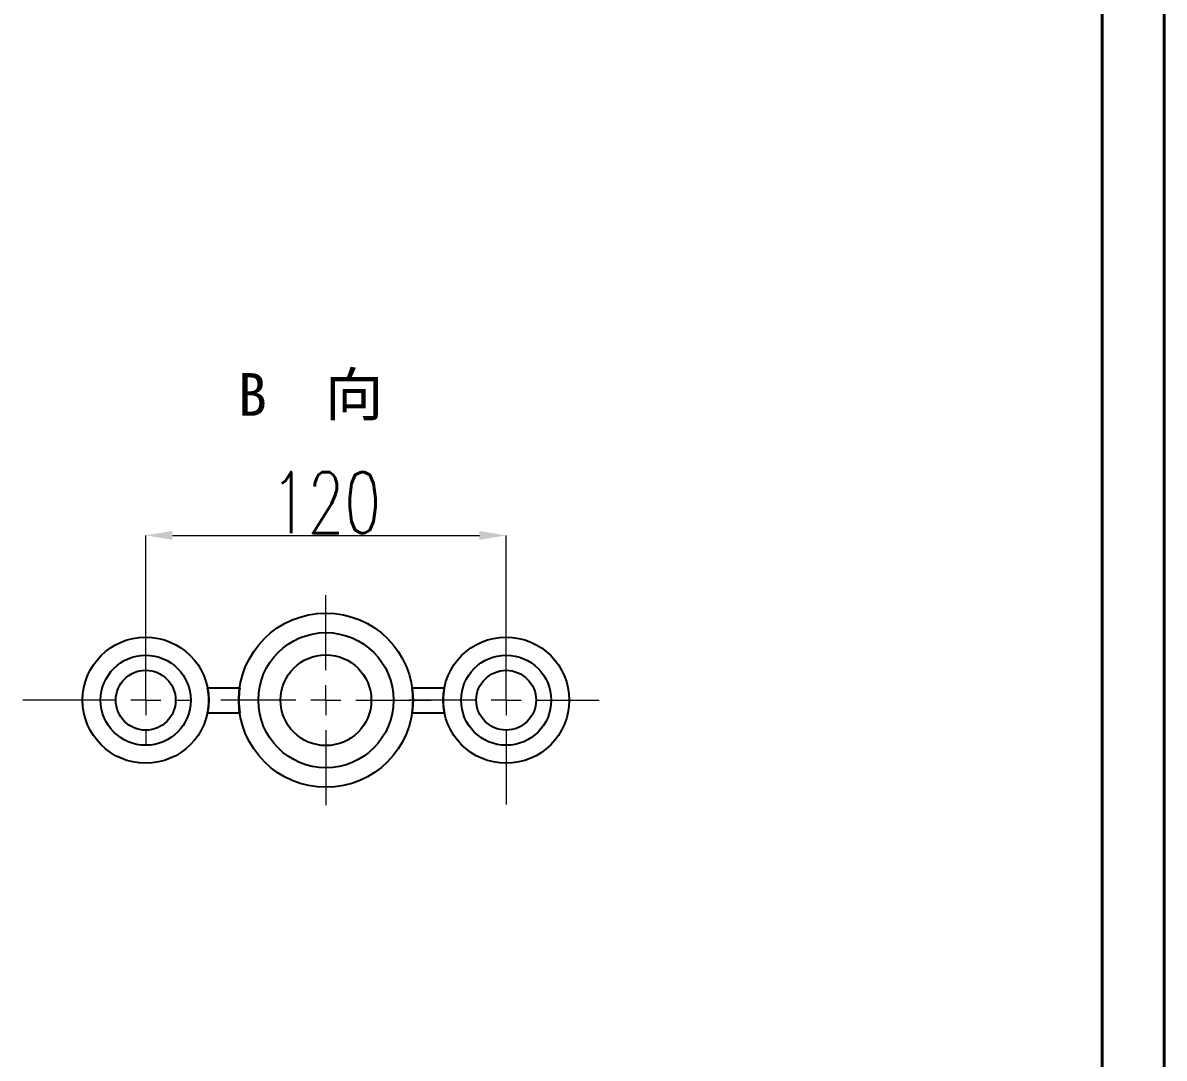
# Model space of a CAD drawing. Header units: millimetres. Extents: x 2448 to 4397, y 790 to 2168.
# Drawn here: x 3969.6 to 4397.1, y 1392.8 to 1780.6 of the extents above; entities that cross this region are included whole.
import ezdxf

# ---------------------------------------------------------------- set-up
doc = ezdxf.new("R2010")
doc.units = ezdxf.units.MM
doc.linetypes.add('CENTER2', pattern=[28.575, 19.05, -3.175, 3.175, -3.175])
for name, color, linetype, lineweight in [('AM_BOR', 7, 'Continuous', 50), ('FORMAT', 7, 'Continuous', 18), ('中心线', 1, 'CENTER2', 13), ('文字', 7, 'Continuous', 13), ('标注', 3, 'Continuous', 13), ('粗实线', 7, 'Continuous', 40)]:
    doc.layers.add(name, color=color, linetype=linetype, lineweight=lineweight)
doc.styles.add('SLDTEXTSTYLE1', font='txt.shx', dxfattribs={"width": 0.7, "bigfont": 'gbcbig.shx'})
doc.styles.add('STYLE1', font='txt.shx', dxfattribs={"width": 0.8, "height": 3, "bigfont": 'hzdx.shx'})
doc.dimstyles.new('SLDDIMSTYLE12$0', dxfattribs={"dimtxt": 12, "dimasz": 10, "dimexe": 0, "dimexo": 0.0625, "dimgap": 0.875, "dimtad": 1, "dimdec": 1, "dimlfac": 1.8, "dimrnd": 1e-09, "dimzin": 12, "dimdsep": 46, "dimtxsty": 'SLDTEXTSTYLE1', "dimcen": 0.09, "dimdle": 8.16, "dimclrd": 3, "dimclre": 3, "dimadec": 0, "dimazin": 3, "dimtfac": 1, "dimtdec": 1, "dimtofl": 0, "dimtmove": 0, "dimatfit": 3, "dimfxl": 0, "dimfrac": 2, "dimtolj": 1, "dimlwd": 5, "dimlwe": 5, "dimarcsym": 0})

# ---------------------------------------------------------------- blocks, each defined once
blk = doc.blocks.new('rA3')
at = {"layer": '粗实线'}
for p, q in [((753.384, 124.26), (753.384, 421.26)), ((748.384, 129.26), (748.384, 416.26))]:
    blk.add_line(p, q, dxfattribs=at)
blk = doc.blocks.new('SW_CENTERMARKSYMBOL_14')
at = {"layer": 'FORMAT', "color": 0}
for p, q in [((0, 2), (0, 7)), ((0, 0), (0, 1)), ((-2, 0), (-7, 0)), ((0, 0), (-1, 0)), ((0, 0), (0, -1)), ((0, 0), (1, 0)), ((2, 0), (7, 0)), ((0, -2), (0, -7))]:
    blk.add_line(p, q, dxfattribs=at)
blk = doc.blocks.new('SW_CENTERMARKSYMBOL_15')
at = {"layer": 'FORMAT', "color": 0}
for p, q in [((0, 2), (0, 5.001)), ((0, 0), (0, 1)), ((-2, 0), (-6.488, 0)), ((0, 0), (-1, 0)), ((0, 0), (0, -1)), ((0, 0), (1, 0)), ((2, 0), (6.2, 0)), ((0, -2), (0, -6.938))]:
    blk.add_line(p, q, dxfattribs=at)
blk = doc.blocks.new('SW_CENTERMARKSYMBOL_16')
at = {"layer": 'FORMAT', "color": 0}
for p, q in [((0, 2), (0, 3)), ((0, 0), (0, 1)), ((-2, 0), (-8.181, 0)), ((0, 0), (-1, 0)), ((0, 0), (0, -1)), ((0, 0), (1, 0)), ((2, 0), (3, 0)), ((0, -2), (0, -3))]:
    blk.add_line(p, q, dxfattribs=at)
blk = doc.blocks.new('*D69')
at = {"layer": 'Defpoints', "color": 0, "transparency": 16777216}
for p in [(4150.63, 1588.59), (4015.63, 1526.86), (4150.63, 1526.86)]:
    blk.add_point(p, dxfattribs=at)
at = {"layer": '标注', "color": 3, "lineweight": 5, "transparency": 16777216}
blk.add_line((4015.63, 1526.92), (4015.63, 1588.59), dxfattribs=at)
at = {"layer": '标注', "color": 3, "linetype": 'Continuous', "lineweight": 5, "transparency": 16777216}
for p, q in [((4025.63, 1588.59), (4140.63, 1588.59)), ((4150.63, 1526.92), (4150.63, 1588.59))]:
    blk.add_line(p, q, dxfattribs=at)
at = {"layer": '标注', "color": 3, "transparency": 16777216}
for points in [[(4025.63, 1590.26), (4025.63, 1586.93), (4015.63, 1588.59)], [(4140.63, 1590.26), (4140.63, 1586.93), (4150.63, 1588.59)]]:
    blk.add_solid(points, dxfattribs=at)
at = {"layer": '标注', "color": 0, "transparency": 16777216, "insert": (4083.13, 1600.9), "char_height": 10, "attachment_point": 5, "style": 'SLDTEXTSTYLE1'}
blk.add_mtext('\\A1;{\\H2.28571x;120}', dxfattribs=at)

msp = doc.modelspace()

# ---------------------------------------------------------------- linework, layer by layer
at = {"layer": '粗实线', "color": 7, "linetype": 'ByBlock', "lineweight": 25}
for p, q in [((4050.83, 1531.428), (4038.813, 1531.428)), ((4127.455, 1531.428), (4115.437, 1531.428)), ((4038.784, 1522.148), (4050.851, 1522.148)), ((4115.417, 1522.148), (4127.483, 1522.148))]:
    msp.add_line(p, q, dxfattribs=at)
for centre, radius in [((4083.134, 1526.86), 32.625), ((4083.134, 1526.86), 25.313), ((4015.634, 1526.86), 23.625), ((4150.634, 1526.86), 23.625), ((4015.634, 1526.86), 16.875), ((4083.134, 1526.86), 16.992), ((4150.634, 1526.86), 16.875), ((4015.634, 1526.86), 11.219), ((4150.634, 1526.86), 11.191)]:
    msp.add_circle(centre, radius, dxfattribs=at)
for centre, radius, start, end in [((4015.634, 1526.86), 23.625, 348.49538, 11.14836), ((4083.134, 1526.86), 32.625, 171.95145, 188.30411), ((4083.134, 1526.86), 32.625, 351.69589, 8.04855), ((4150.634, 1526.86), 23.625, 168.85164, 191.50462)]:
    msp.add_arc(centre, radius, start, end, dxfattribs=at)

# ---------------------------------------------------------------- block references
at = {"layer": 'AM_BOR', "xscale": 4.640625, "yscale": 4.640625, "zscale": 4.640625}
msp.add_blockref('rA3', (900.889, 213.5), dxfattribs=at)
at = {"layer": '中心线', "linetype": 'ByBlock', "xscale": 5.625, "yscale": 5.625, "zscale": 5.625}
for name, p in [('SW_CENTERMARKSYMBOL_14', (4083.134, 1526.86)), ('SW_CENTERMARKSYMBOL_15', (4150.634, 1526.86)), ('SW_CENTERMARKSYMBOL_16', (4015.634, 1526.86))]:
    msp.add_blockref(name, p, dxfattribs=at)

# ---------------------------------------------------------------- texts
at = {"layer": '文字', "insert": (4077.37, 1640.51), "char_height": 16, "width": 240, "attachment_point": 5, "style": 'STYLE1'}
msp.add_mtext('\\pt176;{\\fSimSun|b0|i0|c134|p2;\\W1;B  向}', dxfattribs=at)

# ---------------------------------------------------------------- dimensions: what is measured, and where the dimension line sits
at = {"layer": '标注'}
dim = msp.add_linear_dim(base=(4150.634, 1588.594), p1=(4015.634, 1526.86), p2=(4150.634, 1526.86), text='{\\H2.28571x;120}', dimstyle='SLDDIMSTYLE12$0', override={"dimtxt": 10, "dimtdec": 3, "dimtzin": 0}, dxfattribs=at)
dim.commit()
dim.dimension.update_dxf_attribs({"geometry": '*D69', "text_midpoint": (4083.134, 1600.898)})

doc.saveas('drawing.dxf')
